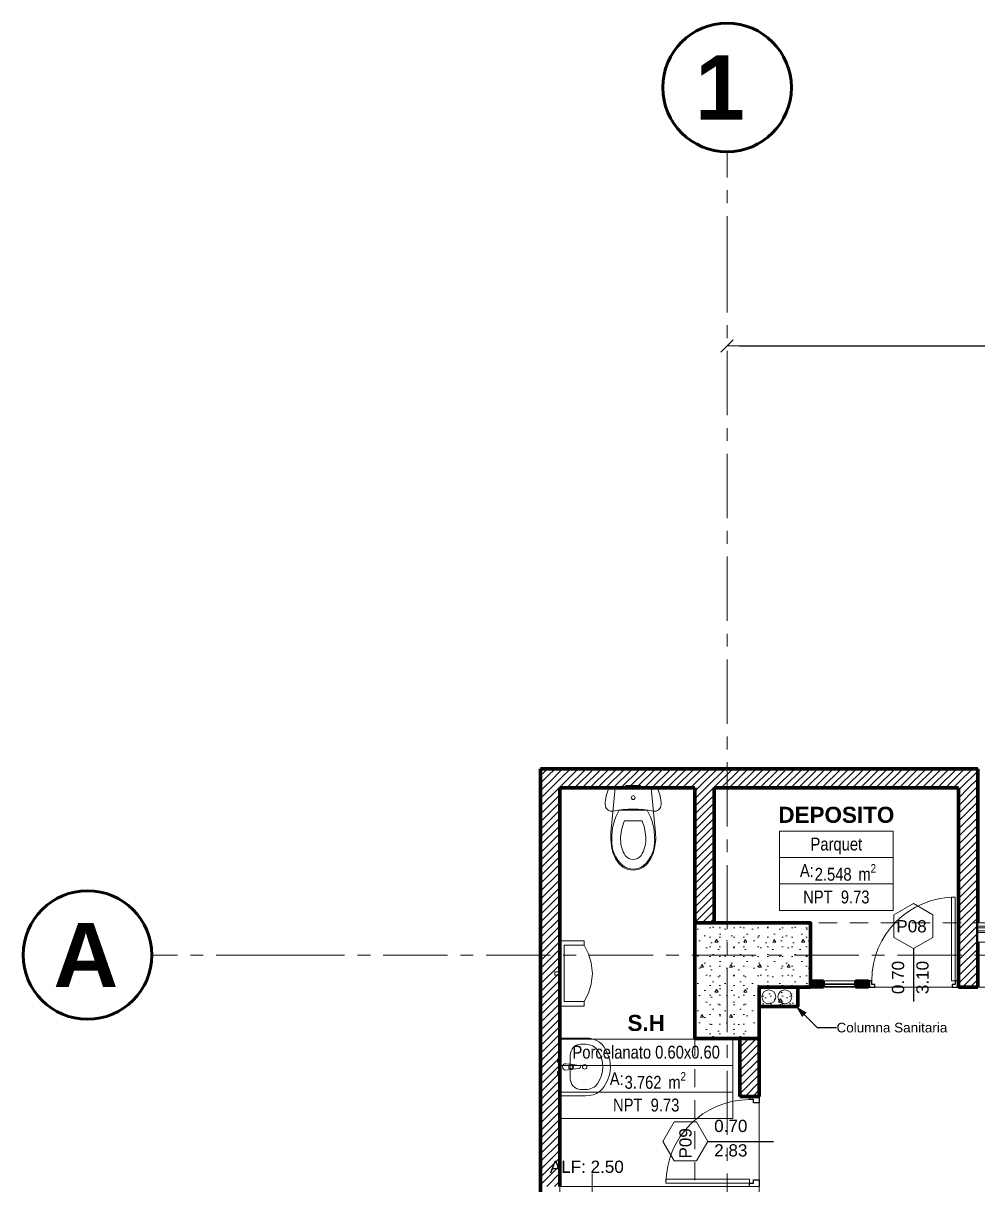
# Model space of a CAD drawing. Header units: inches. Extents: x -38 to 5698, y -33 to 92.
# Drawn here: x 188.85 to 196.27, y 37.86 to 46.9 of the extents above; entities that cross this region are included whole.
import ezdxf

# ---------------------------------------------------------------- set-up
doc = ezdxf.new("R2010")
doc.units = ezdxf.units.IN
doc.header["$MEASUREMENT"] = 0
doc.set_wipeout_variables(frame=1)
doc.header["$PDMODE"] = 1
for name, pattern in [('Hidden Line', [0.195611, 0.141111, -0.0545]), ('Punto & Raya', [0.65, 0.5, -0.075, 0, -0.075]), ('Rayas', [0.282222, 0.141111, -0.141111]), ('Wipeout_Contour', [1, 0, -1])]:
    doc.linetypes.add(name, pattern=pattern)
for name, color, linetype in [('02 _ ARQ _ ALB _ Cotas Ejes', 7, 'Continuous'), ('02 _ ARQ _ ALB _ Ejes Generales', 7, 'Continuous'), ('02 _ ARQ _ ZON _ Espacio.3D', 7, 'Continuous'), ('08 _ STR _ EXT _ 06 Columnas', 7, 'Continuous'), ('08 _ STR _ EXT _ 07 Losa Aligerada', 7, 'Continuous'), ('08 _ STR _ EXT _ 09 Vigas', 7, 'Continuous'), ('Acabado - Muros', 7, 'Continuous'), ('Estructura - 04 MURO', 253, 'Continuous'), ('Estructura - Carga', 7, 'Continuous'), ('Interior - Escaleras & Barandillas', 7, 'Continuous'), ('Interior - Sanitarios', 7, 'Continuous'), ('MEP - HVAC', 7, 'Continuous'), ('Notas - Etiquetas', 251, 'Continuous')]:
    doc.layers.add(name, color=color, linetype=linetype)
doc.styles.add('Estilo_Generado_1', font='swisseb.ttf')
doc.styles.add('Estilo_Generado_4', font='swisse.ttf')
doc.styles.add('Estilo_Generado_8', font='arialbd.ttf')
doc.styles.add('Estilo_Generado_9', font='ARIALN.TTF')
doc.dimstyles.new('Estilo_Generado__7', dxfattribs={"dimtxt": 0.125, "dimasz": 0.095, "dimexe": 0.18, "dimexo": 0.0625, "dimgap": 0, "dimtad": 0, "dimtih": 1, "dimtoh": 1, "dimzin": 0, "dimdsep": 46, "dimtxsty": 'Estilo_Generado_4', "dimblk": 'ARROWHEAD_6', "dimblk1": 'ARROWHEAD_6', "dimblk2": 'ARROWHEAD_6', "dimcen": 0.09, "dimse1": 1, "dimse2": 1, "dimclrd": 144, "dimclre": 144, "dimclrt": 7, "dimadec": 0, "dimazin": 0, "dimtfac": 1, "dimtdec": 4, "dimtmove": 0, "dimatfit": 3, "dimfxl": 1, "dimtolj": 1, "dimtzin": 0, "dimarcsym": 0})
doc.dimstyles.new('Estilo_Generado__8', dxfattribs={"dimtxt": 0.18, "dimasz": 0.0912, "dimexe": 0.18, "dimexo": 0.0625, "dimgap": 0, "dimtad": 0, "dimtih": 1, "dimtoh": 1, "dimdec": 4, "dimzin": 0, "dimdsep": 46, "dimcen": 0.09, "dimadec": 0, "dimazin": 0, "dimtfac": 1, "dimtdec": 4, "dimtmove": 0, "dimatfit": 3, "dimldrblk": 'ARROWHEAD_5', "dimfxl": 1, "dimtolj": 1, "dimtzin": 0, "dimarcsym": 0})
pattern_1 = [(45, (185.000023, 3e-09), (-0.03005204, 0.03005204), [])]

# ---------------------------------------------------------------- blocks, each defined once
blk = doc.blocks.new('ARROWHEAD_6')
at = {"color": 0, "linetype": 'Continuous', "lineweight": 0}
for p, q in [((0, 0), (-1, 0)), ((-0.5, -0.5), (0.5, 0.5))]:
    blk.add_line(p, q, dxfattribs=at)
blk = doc.blocks.new('*D156', base_point=(1608.118, 0))
at = {"layer": '02 _ ARQ _ ALB _ Cotas Ejes', "color": 144, "linetype": 'Continuous', "lineweight": -2, "transparency": 16777216}
for p, q in [((194.415, 44.3891), (197.5886, 44.3891)), ((201.225, 44.3891), (197.9761, 44.3891))]:
    blk.add_line(p, q, dxfattribs=at)
at = {"layer": 'Defpoints', "color": 0, "linetype": 'Continuous', "transparency": 16777216}
for p in [(201.32, 44.3891), (194.32, 43.8859), (201.32, 43.8859)]:
    blk.add_point(p, dxfattribs=at)
at = {"layer": '02 _ ARQ _ ALB _ Cotas Ejes', "color": 144, "linetype": 'Continuous', "lineweight": -2, "transparency": 16777216, "xscale": 0.095, "yscale": 0.095, "zscale": 0.095, "rotation": 180}
blk.add_blockref('ARROWHEAD_6', (194.32, 44.3891), dxfattribs=at)
at = {"layer": '02 _ ARQ _ ALB _ Cotas Ejes', "color": 144, "linetype": 'Continuous', "lineweight": -2, "transparency": 16777216, "xscale": 0.095, "yscale": 0.095, "zscale": 0.095}
blk.add_blockref('ARROWHEAD_6', (201.32, 44.3891), dxfattribs=at)
at = {"layer": '02 _ ARQ _ ALB _ Cotas Ejes', "color": 7, "linetype": 'Continuous', "lineweight": 13, "transparency": 16777216, "insert": (197.7824, 44.3891), "char_height": 0.125, "attachment_point": 5, "style": 'Estilo_Generado_4'}
blk.add_mtext('\\A1;7.00', dxfattribs=at)
blk = doc.blocks.new('ARROWHEAD_5')
at = {"linetype": 'Continuous', "lineweight": 0}
blk.add_hatch(color=0, dxfattribs=at).paths.add_polyline_path([(-1, 0.2679), (0, 0), (-1, -0.2679)])
at = {"color": 0, "linetype": 'Continuous', "lineweight": 0}
blk.add_line((0, 0), (-1, 0), dxfattribs=at)

msp = doc.modelspace()

# ---------------------------------------------------------------- hatches: boundary and pattern name
at = {"layer": 'Estructura - Carga', "linetype": 'Continuous', "lineweight": 13}
h = msp.add_hatch(dxfattribs=at)
h.set_pattern_fill('HORMIGÓN_ARMADO_0002', color=251, style=0, pattern_type=2)
h.set_pattern_definition([(0, (185.00002, 3e-09), (0, 0.3117692), [0.03, -0.15]), (0, (185.09002, 0.1559), (0, 0.3117692), [0.03, -0.15]), (60, (185.00002, 3e-09), (-0.27, 0.1558846), [0.03, -0.15]), (60, (185.18002, 3e-09), (-0.27, 0.1558846), [0.03, -0.15]), (120, (185.03002, 3e-09), (0.27, 0.1558846), [0.03, -0.15]), (120, (185.21002, 3e-09), (0.27, 0.1558846), [0.03, -0.15]), (0, (185.000023, 0.03), (0, 0.06), [0, -0.06, 0, -0.09]), (45, (185.030023, 0.03), (-0.04242641, 0.04242641), [0, -0.045, 0, -0.075])])
h.paths.add_polyline_path([(194.57, 39.25), (194.87, 39.25), (194.87, 39.4), (194.57, 39.4)])

# ---------------------------------------------------------------- linework, layer by layer
at = {"layer": '02 _ ARQ _ ALB _ Ejes Generales', "color": 252, "linetype": 'Punto & Raya', "lineweight": 13}
for p, q in [((194.32, 44.9), (194.32, 45.9)), ((190.8454, 39.65), (189.8454, 39.65))]:
    msp.add_line(p, q, dxfattribs=at)
at = {"layer": '02 _ ARQ _ ALB _ Ejes Generales', "color": 7, "linetype": 'Continuous', "lineweight": 60}
for centre in [(194.32, 46.4), (189.3454, 39.65)]:
    msp.add_circle(centre, 0.5, dxfattribs=at)
at = {"layer": '02 _ ARQ _ ZON _ Espacio.3D', "color": 252, "linetype": 'Continuous', "lineweight": 13}
for p, q in [((195.6118, 40.615), (194.7283, 40.615)), ((194.7283, 40.615), (194.7283, 39.9974)), ((194.7283, 40.615), (195.6118, 40.615)), ((194.7283, 40.4091), (194.7283, 40.615)), ((195.6118, 39.9974), (195.6118, 40.615)), ((195.6118, 40.615), (195.6118, 40.4091)), ((195.6118, 40.4091), (194.7283, 40.4091)), ((194.7283, 40.4091), (195.6118, 40.4091)), ((194.7283, 40.2033), (194.7283, 40.4091)), ((195.6118, 40.4091), (195.6118, 40.2033)), ((195.6118, 40.2033), (194.7283, 40.2033)), ((194.7283, 40.2033), (195.6118, 40.2033)), ((194.7283, 39.9974), (194.7283, 40.2033)), ((195.6118, 40.2033), (195.6118, 39.9974)), ((194.7283, 39.9974), (195.6118, 39.9974)), ((195.6118, 39.9974), (194.7283, 39.9974)), ((194.3662, 38.996), (193.0159, 38.996)), ((193.0159, 38.996), (193.0159, 38.3783)), ((193.0159, 38.996), (194.3662, 38.996)), ((193.0159, 38.7901), (193.0159, 38.996)), ((194.3662, 38.3783), (194.3662, 38.996)), ((194.3662, 38.996), (194.3662, 38.7901)), ((194.3662, 38.7901), (193.0159, 38.7901)), ((193.0159, 38.7901), (194.3662, 38.7901)), ((193.0159, 38.5842), (193.0159, 38.7901)), ((194.3662, 38.7901), (194.3662, 38.5842)), ((194.3662, 38.5842), (193.0159, 38.5842)), ((193.0159, 38.5842), (194.3662, 38.5842)), ((193.0159, 38.3783), (193.0159, 38.5842)), ((194.3662, 38.5842), (194.3662, 38.3783)), ((193.0159, 38.3783), (194.3662, 38.3783)), ((194.3662, 38.3783), (193.0159, 38.3783))]:
    msp.add_line(p, q, dxfattribs=at)
at = {"layer": '02 _ ARQ _ ZON _ Espacio.3D', "color": 9, "linetype": 'Continuous', "lineweight": 5, "flags": 128}
msp.add_lwpolyline([(194.57, 37.85), (194.57, 38.55), (194.42, 38.55), (194.42, 39), (194.07, 39), (194.07, 40.95), (193.02, 40.95), (193.02, 37.85)], close=True, dxfattribs=at)
at = {"layer": '02 _ ARQ _ ZON _ Espacio.3D', "color": 254, "linetype": 'Continuous', "lineweight": 0, "flags": 128}
for points in [[(196.1201, 40.95), (194.22, 40.95), (194.22, 39.9), (194.97, 39.9), (194.97, 39.45), (195.4201, 39.45), (195.4201, 39.4), (196.1201, 39.4), (196.1201, 39.9)], [(201.07, 31.0002), (205.02, 31), (205.02, 39), (201.0699, 39), (201.0698, 39.7505), (196.27, 39.7505), (196.2701, 39.4), (194.57, 39.4), (194.57, 37.7), (194.22, 37.7), (194.22, 33.75), (193.32, 33.75), (193.32, 29.75), (194.07, 29.75), (194.07, 30.7), (194.57, 30.7), (194.57, 30.2), (195.07, 30.2), (195.07, 29.75), (201.07, 29.75)]]:
    msp.add_lwpolyline(points, close=True, dxfattribs=at)
at = {"layer": '08 _ STR _ EXT _ 07 Losa Aligerada', "color": 7, "linetype": 'Rayas', "lineweight": 18, "flags": 128}
msp.add_lwpolyline([(193.22, 11.97, 1.049431), (198.7936, 6.3), (209.6002, 6.3), (209.6002, 6.2005), (214.7981, 6.2005), (214.7981, 7.2), (222.07, 7.2), (222.07, 5.6637), (223.2699, 5.6637), (223.2699, 4.2), (228.3699, 4.2), (228.3699, 5.6637), (229.57, 5.6637), (229.57, 7.2), (236.57, 7.2), (236.57, 14.9999), (236.57, 15.1499), (236.5699, 15.1499), (236.5699, 15.7999), (236.57, 15.7999), (236.57, 18.1001), (236.57, 20.35), (234.07, 20.35), (231.67, 20.35), (231.67, 22.35), (231.67, 22.6), (231.67, 24.5), (231.67, 24.75), (231.67, 26.75), (236.57, 26.75), (236.57, 29.7), (236.57, 35.2005), (236.57, 39.9), (228.67, 39.9), (223.5529, 39.9), (223.5529, 40.9), (218.9324, 40.9), (218.9324, 39.9), (208.37, 39.9), (208.37, 41.4352), (207.42, 41.4352), (207.42, 42.9), (202.22, 42.9), (202.22, 41.4352), (201.2699, 41.4352), (201.2699, 39.9), (196.27, 39.9), (196.27, 41.1), (192.87, 41.1), (192.87, 37.7), (194.07, 37.7), (194.07, 33.9), (193.17, 33.9), (193.17, 21.2663), (193.22, 21.2663)], format="xyb", close=True, dxfattribs=at)
at = {"layer": '08 _ STR _ EXT _ 07 Losa Aligerada', "color": 7, "linetype": 'Continuous', "lineweight": 18, "flags": 128}
msp.add_lwpolyline([(208.37, 42.6544), (207.42, 42.6544), (207.42, 42.9), (202.22, 42.9), (202.22, 42.6544), (201.2699, 42.6544), (201.2699, 39.9), (196.1201, 39.9), (196.1201, 40.95), (193.02, 40.95), (193.02, 37.7), (194.1638, 37.7), (194.1638, 33.9), (193.17, 33.9), (193.17, 23.8932), (193.17, 6.3), (212.7179, 6.3)], dxfattribs=at)
at = {"layer": 'Acabado - Muros', "color": 7, "linetype": 'Continuous', "lineweight": 60}
for p, q in [((194.97, 39.45), (194.97, 39.4)), ((195.4201, 39.45), (195.4201, 39.4))]:
    msp.add_line(p, q, dxfattribs=at)
at = {"layer": 'Estructura - 04 MURO', "color": 165, "linetype": 'Continuous', "lineweight": 15}
for p, q in [((196.0651, 39.45), (196.0651, 40.1)), ((193.27, 37.2969), (193.27, 37.95)), ((194.495, 37.905), (193.845, 37.905)), ((193.845, 37.905), (193.845, 37.875)), ((193.845, 37.875), (194.495, 37.875)), ((194.495, 37.875), (194.495, 37.905))]:
    msp.add_line(p, q, dxfattribs=at)
at = {"layer": 'Estructura - 04 MURO', "color": 152, "linetype": 'Continuous', "lineweight": 25}
for p, q in [((195.7701, 39.7), (195.7701, 39.2875)), ((194.17, 38.2), (194.6825, 38.2))]:
    msp.add_line(p, q, dxfattribs=at)
at = {"layer": 'Estructura - 04 MURO', "color": 7, "linetype": 'Continuous', "lineweight": 80}
msp.add_line((195.4201, 39.4), (195.4201, 39.45), dxfattribs=at)
msp.add_line((195.4201, 39.4), (195.4201, 39.45), dxfattribs=at)
msp.add_line((195.4201, 39.4), (195.4201, 39.45), dxfattribs=at)
at = {"layer": 'Estructura - 04 MURO', "color": 165, "linetype": 'Continuous', "lineweight": 25}
for p, q in [((195.4451, 39.45), (195.4201, 39.45)), ((195.4201, 39.45), (195.4201, 39.4)), ((195.4451, 39.42), (195.4451, 39.45)), ((195.4701, 39.42), (195.4451, 39.42)), ((195.4701, 39.4), (195.4701, 39.42)), ((196.0701, 39.42), (196.0701, 39.4)), ((195.4201, 39.4), (195.4701, 39.4)), ((194.57, 38.5), (194.525, 38.5)), ((194.495, 37.85), (194.495, 37.875)), ((194.495, 37.875), (194.525, 37.875)), ((194.525, 37.875), (194.525, 37.9)), ((194.525, 37.9), (194.57, 37.9)), ((194.57, 37.9), (194.57, 37.85))]:
    msp.add_line(p, q, dxfattribs=at)
at = {"layer": 'Estructura - 04 MURO', "color": 251, "linetype": 'Continuous', "lineweight": 13, "flags": 128}
for points in [[(195.7701, 40.05), (195.6185, 39.9625), (195.6185, 39.7875), (195.7701, 39.7), (195.9216, 39.7875), (195.9216, 39.9625)], [(193.82, 38.2), (193.9075, 38.0484), (194.0825, 38.0484), (194.17, 38.2), (194.0825, 38.3515), (193.9075, 38.3515)]]:
    msp.add_lwpolyline(points, close=True, dxfattribs=at)
at = {"layer": 'Estructura - Carga', "color": 7, "linetype": 'Continuous', "lineweight": 80, "flags": 128}
msp.add_lwpolyline([(194.57, 39.25), (194.87, 39.25), (194.87, 39.4), (194.57, 39.4)], close=True, dxfattribs=at)
at = {"layer": 'Interior - Sanitarios', "color": 205, "linetype": 'Continuous', "lineweight": 13}
for p, q in [((193.5898, 40.777), (193.4809, 40.777)), ((193.6988, 40.777), (193.5898, 40.777)), ((193.5898, 40.6945), (193.5211, 40.6945)), ((193.6586, 40.6945), (193.5898, 40.6945)), ((193.2092, 39.7607), (193.2092, 39.7261)), ((193.2092, 39.2527), (193.2092, 39.2873)), ((193.1799, 38.9554), (193.2199, 38.9554)), ((193.1006, 38.6905), (193.1006, 38.8685)), ((193.1053, 38.7931), (193.0905, 38.7931)), ((193.0905, 38.7931), (193.0905, 38.7659)), ((193.0905, 38.7659), (193.1053, 38.7659)), ((193.1799, 38.6036), (193.2199, 38.6036))]:
    msp.add_line(p, q, dxfattribs=at)
at = {"layer": 'Interior - Sanitarios', "color": 205, "linetype": 'Continuous', "lineweight": 13, "flags": 128}
msp.add_lwpolyline([(193.2092, 39.7261), (193.2416, 39.6597), (193.2639, 39.5897), (193.274, 39.5067), (193.2639, 39.4237), (193.2416, 39.3537), (193.2092, 39.2873)], dxfattribs=at)
at = {"layer": 'Interior - Sanitarios', "color": 205, "linetype": 'Continuous', "lineweight": 13}
msp.add_circle((193.2124, 38.7795), 0.0175, dxfattribs=at)
for centre, radius, start, end in [((193.1053, 38.7795), 0.0136, 270, 90), ((193.1056, 38.7795), 0.0211, 302.77103, 57.22897)]:
    msp.add_arc(centre, radius, start, end, dxfattribs=at)
msp.add_ellipse((193.5898, 40.875), major_axis=(0.015, 0), ratio=0.999724, dxfattribs=at)
for centre, major_axis, ratio, start_param, end_param in [((193.8479, 40.5621), (0, 0.4255), 0.999377, 1.041392, 1.594412), ((193.3317, 40.5621), (0, 0.4255), 0.999377, 4.688771, 5.241791), ((193.8543, 40.5524), (0, 0.3624), 0.999377, 1.167971, 1.583698), ((193.3254, 40.5524), (0, 0.3624), 0.999377, 4.699484, 5.115211), ((193.6793, 40.5377), (0, 0.2571), 0.999377, 1.515065, 2.415654), ((193.7247, 40.5485), (0, 0.2328), 0.999377, 1.574045, 2.131711), ((193.4549, 40.5485), (0, 0.2328), 0.999377, 4.151471, 4.709136), ((193.5004, 40.5377), (0, 0.2571), 0.999377, 3.867528, 4.768116), ((193.5906, 40.4712), (0, 0.0783), 0.999377, 2.207897, 3.131202), ((193.589, 40.4712), (0, 0.0783), 0.999377, 3.151984, 4.075289), ((193.5906, 40.4573), (0, 0.1386), 0.999377, 2.509088, 3.135732), ((193.589, 40.4572), (0, 0.1386), 0.999377, 3.147454, 3.774097), ((193.1799, 38.8684), (0, 0.087), 0.9125, 0, 1.570796), ((193.2199, 38.8685), (0.1057, 0), 0.821452, 0.496975, 1.570796), ((193.02, 38.7795), (0.3331, 0), 0.821452, 5.78621, 6.78016), ((193.1799, 38.6906), (0, 0.087), 0.9125, 1.570796, 3.141593), ((193.2199, 38.6904), (0.1057, 0), 0.821452, 4.712389, 5.78621)]:
    msp.add_ellipse(centre, major_axis=major_axis, ratio=ratio, start_param=start_param, end_param=end_param, dxfattribs=at)
at = {"layer": 'MEP - HVAC', "color": 7, "linetype": 'Continuous', "lineweight": 13, "flags": 128}
for points in [[(194.699, 39.325, 1), (194.591, 39.325, 1)], [(194.824, 39.325, 1), (194.716, 39.325, 1)]]:
    msp.add_lwpolyline(points, format="xyb", close=True, dxfattribs=at)

# ---------------------------------------------------------------- texts
at = {"layer": '02 _ ARQ _ ALB _ Ejes Generales', "color": 7, "lineweight": 30, "char_height": 0.5, "attachment_point": 1, "style": 'Estilo_Generado_1'}
for s, insert in [('\\A1;{\\pql;\\pt0;\\fSwis721 Ex BT|b1|i0|c0|p34;1}', (194.0709, 46.65)), ('\\A1;{\\pql;\\pt0;\\fSwis721 Ex BT|b1|i0|c0|p34;A}', (189.0803, 39.9))]:
    msp.add_mtext(s, dxfattribs=dict(at, insert=insert))
at = {"layer": '02 _ ARQ _ ZON _ Espacio.3D', "color": 252, "lineweight": 25, "attachment_point": 2}
for s, insert, char_height, style in [('\\A1;{\\pqc;\\pt0;\\fArial|b1|i0|c0|p34;DEPOSITO}', (195.17, 40.8035), 0.125, 'Estilo_Generado_8'), ('\\A1;{\\pqc;\\pt0;\\fArial Narrow|b0|i0|c0|p34;Parquet}', (195.17, 40.5632), 0.1, 'Estilo_Generado_9'), ('\\A1;{\\pqc;\\pt0;\\fArial Narrow|b0|i0|c0|p34;A: }', (194.9409, 40.3573), 0.1, 'Estilo_Generado_9'), ('\\A1;{\\pqc;\\pt0,0.3;\\fArial Narrow|b0|i0|c0|p34;2.548\\fArial Narrow|b0|i0|c0|p34;\\A1{\\H.66x;\\S^  ;}\\fArial Narrow|b0|i0|c0|p34; m\\fArial Narrow|b0|i0|c0|p34;\\A1{\\H.66x;\\S2^  ;}}', (195.2406, 40.3577), 0.1, 'Estilo_Generado_9'), ('\\A1;{\\pqc;\\pt0;\\fArial Narrow|b0|i0|c0|p34;NPT  9.73}', (195.17, 40.1518), 0.1, 'Estilo_Generado_9'), ('\\A1;{\\pqc;\\pt0;\\fArial|b1|i0|c0|p34;S.H}', (193.691, 39.1844), 0.125, 'Estilo_Generado_8'), ('\\A1;{\\pqc;\\pt0;\\fArial Narrow|b0|i0|c0|p34;Porcelanato 0.60x0.60}', (193.691, 38.9445), 0.1, 'Estilo_Generado_9'), ('\\A1;{\\pqc;\\pt0;\\fArial Narrow|b0|i0|c0|p34;A: }', (193.4619, 38.7382), 0.1, 'Estilo_Generado_9'), ('\\A1;{\\pqc;\\pt0,0.3;\\fArial Narrow|b0|i0|c0|p34;3.762\\fArial Narrow|b0|i0|c0|p34;\\A1{\\H.66x;\\S^  ;}\\fArial Narrow|b0|i0|c0|p34; m\\fArial Narrow|b0|i0|c0|p34;\\A1{\\H.66x;\\S2^  ;}}', (193.7616, 38.7387), 0.1, 'Estilo_Generado_9'), ('\\A1;{\\pqc;\\pt0;\\fArial Narrow|b0|i0|c0|p34;NPT  9.73}', (193.691, 38.5328), 0.1, 'Estilo_Generado_9')]:
    msp.add_mtext(s, dxfattribs=dict(at, insert=insert, char_height=char_height, style=style))
at = {"layer": 'Estructura - 04 MURO', "color": 251, "lineweight": 25, "char_height": 0.095, "attachment_point": 7, "style": 'Estilo_Generado_4'}
for s, insert in [('\\A1;{\\pql;\\pt0;\\fSwis721 Ex BT|b0|i0|c0|p34;P08\\fSwis721 Ex BT|b0|i0|c0|p34;\\fSwis721 Ex BT|b0|i0|c0|p34;\\fSwis721 Ex BT|b0|i0|c0|p34;}', (195.6367, 39.825)), ('\\A1;{\\pql;\\pt0;\\fSwis721 Ex BT|b0|i0|c0|p34;0.70\\fSwis721 Ex BT|b0|i0|c0|p34;\\A1{\\H.66x;\\S^  ;}\\fSwis721 Ex BT|b0|i0|c0|p34;\\fSwis721 Ex BT|b0|i0|c0|p34;}', (194.22, 38.245)), ('\\A1;{\\pql;\\pt0;\\fSwis721 Ex BT|b0|i0|c0|p34;2.83\\fSwis721 Ex BT|b0|i0|c0|p34;\\A1{\\H.66x;\\S^  ;}\\fSwis721 Ex BT|b0|i0|c0|p34;\\fSwis721 Ex BT|b0|i0|c0|p34;}', (194.22, 38.055))]:
    msp.add_mtext(s, dxfattribs=dict(at, insert=insert))
at = {"layer": 'Estructura - 04 MURO', "color": 251, "lineweight": 25, "char_height": 0.095, "attachment_point": 7, "rotation": 90, "style": 'Estilo_Generado_4'}
for s, insert in [('\\A1;{\\pql;\\pt0;\\fSwis721 Ex BT|b0|i0|c0|p34;0.70\\fSwis721 Ex BT|b0|i0|c0|p34;\\A1{\\H.66x;\\S^  ;}\\fSwis721 Ex BT|b0|i0|c0|p34;\\fSwis721 Ex BT|b0|i0|c0|p34;}', (195.725, 39.346)), ('\\A1;{\\pql;\\pt0;\\fSwis721 Ex BT|b0|i0|c0|p34;3.10\\fSwis721 Ex BT|b0|i0|c0|p34;\\A1{\\H.66x;\\S^  ;}\\fSwis721 Ex BT|b0|i0|c0|p34;\\fSwis721 Ex BT|b0|i0|c0|p34;}', (195.915, 39.346)), ('\\A1;{\\pql;\\pt0;\\fSwis721 Ex BT|b0|i0|c0|p34;P09\\fSwis721 Ex BT|b0|i0|c0|p34;\\fSwis721 Ex BT|b0|i0|c0|p34;\\fSwis721 Ex BT|b0|i0|c0|p34;}', (194.0451, 38.0666))]:
    msp.add_mtext(s, dxfattribs=dict(at, insert=insert))
at = {"layer": 'Notas - Etiquetas', "color": 8, "linetype": 'Continuous', "lineweight": 35, "insert": (195.1714, 39.0849), "char_height": 0.075, "attachment_point": 4, "style": 'Estilo_Generado_4'}
msp.add_mtext('\\A1;{\\pql;\\fSwis721 Ex BT|b0|i0|c0|p34;Columna Sanitaria}', dxfattribs=at)

# ---------------------------------------------------------------- dimensions: what is measured, and where the dimension line sits
at = {"layer": '02 _ ARQ _ ALB _ Cotas Ejes', "color": 144, "linetype": 'Continuous', "lineweight": 13}
dim = msp.add_linear_dim(base=(201.32, 44.3891), p1=(194.32, 43.8859), p2=(201.32, 43.8859), dimstyle='Estilo_Generado__7', dxfattribs=at)
dim.commit()
dim.dimension.update_dxf_attribs({"geometry": '*D156', "text_midpoint": (197.7824, 44.3891), "dimtype": 160})

# ---------------------------------------------------------------- leaders
at = {"layer": 'Notas - Etiquetas', "color": 8, "linetype": 'Continuous', "lineweight": 13, "annotation_type": 0, "has_hookline": 1, "hookline_direction": 0, "text_width": 1.0171}
msp.add_leader([(194.8567, 39.25), (195.0214, 39.0849), (195.1714, 39.0849)], dimstyle='Estilo_Generado__8', dxfattribs=at)

# ---------------------------------------------------------------- next in the draw order: wipeouts: each hides what was drawn before it
at = {"color": 254, "linetype": 'Wipeout_Contour', "lineweight": 0, "ltscale": 6475.173182}
msp.add_wipeout([(195.3201, 39.4), (195.3201, 39.45), (195.07, 39.45), (195.07, 39.4)], dxfattribs=at).dxf.layer = 'Acabado - Muros'
at = {"color": 254, "linetype": 'Wipeout_Contour', "lineweight": 0, "ltscale": 4849.341072}
msp.add_wipeout([(193.02, 41.1), (192.87, 41.1), (193.02, 40.95)], dxfattribs=at).dxf.layer = 'Estructura - 04 MURO'
at = {"color": 254, "linetype": 'Wipeout_Contour', "lineweight": 0, "ltscale": 4859.058896}
msp.add_wipeout([(196.1201, 40.95), (196.2701, 40.95), (196.2701, 41.1)], dxfattribs=at).dxf.layer = 'Estructura - 04 MURO'
at = {"color": 254, "linetype": 'Wipeout_Contour', "lineweight": 0, "ltscale": 4859.791222}
msp.add_wipeout([(196.1201, 39.4), (196.2701, 39.4), (196.1201, 39.45)], dxfattribs=at).dxf.layer = 'Estructura - 04 MURO'
at = {"color": 254, "linetype": 'Wipeout_Contour', "lineweight": 0, "ltscale": 6472.311144}
msp.add_wipeout([(194.42, 38.55), (194.57, 38.55), (194.57, 39), (194.42, 39)], dxfattribs=at).dxf.layer = 'Estructura - 04 MURO'

# ---------------------------------------------------------------- next in the draw order: hatches: boundary and pattern name
at = {"layer": 'Estructura - 04 MURO', "linetype": 'Continuous', "lineweight": 5}
h = msp.add_hatch(dxfattribs=at)
h.set_pattern_fill('LADRILLO_COMÚN_0002', color=252, style=0, pattern_type=2)
h.set_pattern_definition(pattern_1)
h.paths.add_polyline_path([(193.02, 41.1), (192.87, 41.1), (193.02, 40.95)])
h = msp.add_hatch(dxfattribs=at)
h.set_pattern_fill('LADRILLO_COMÚN_0002', color=252, style=0, pattern_type=2)
h.set_pattern_definition(pattern_1)
h.paths.add_polyline_path([(196.1201, 40.95), (196.2701, 40.95), (196.2701, 41.1)])
h = msp.add_hatch(dxfattribs=at)
h.set_pattern_fill('LADRILLO_COMÚN_0002', color=252, style=0, pattern_type=2)
h.set_pattern_definition(pattern_1)
h.paths.add_polyline_path([(196.1201, 39.4), (196.2701, 39.4), (196.1201, 39.45)])
h = msp.add_hatch(dxfattribs=at)
h.set_pattern_fill('LADRILLO_COMÚN_0002', color=252, style=0, pattern_type=2)
h.set_pattern_definition(pattern_1)
h.paths.add_polyline_path([(194.42, 38.55), (194.57, 38.55), (194.57, 39), (194.42, 39)])

# ---------------------------------------------------------------- next in the draw order: linework, layer by layer
at = {"layer": '08 _ STR _ EXT _ 09 Vigas', "color": 251, "linetype": 'Hidden Line', "lineweight": 13}
msp.add_line((194.57, 30.2), (194.57, 39.4), dxfattribs=at)
at = {"layer": 'Acabado - Muros', "color": 251, "linetype": 'Continuous', "lineweight": 13, "flags": 128}
for points in [[(195.07, 39.45), (195.3201, 39.45)], [(195.07, 39.4), (195.3201, 39.4)]]:
    msp.add_lwpolyline(points, dxfattribs=at)
at = {"layer": 'Estructura - 04 MURO', "color": 7, "linetype": 'Continuous', "lineweight": 80}
for p, q in [((194.495, 38.55), (194.42, 38.55)), ((194.495, 38.55), (194.42, 38.55)), ((194.57, 38.55), (194.495, 38.55)), ((194.57, 38.55), (194.495, 38.55)), ((194.57, 38.55), (194.495, 38.55))]:
    msp.add_line(p, q, dxfattribs=at)
at = {"layer": 'Estructura - 04 MURO', "color": 165, "linetype": 'Continuous', "lineweight": 25}
for p, q in [((194.495, 38.525), (194.495, 38.55)), ((194.495, 38.55), (194.57, 38.55)), ((194.525, 38.525), (194.495, 38.525)), ((194.525, 38.5), (194.525, 38.525)), ((194.57, 38.55), (194.57, 38.5))]:
    msp.add_line(p, q, dxfattribs=at)
at = {"layer": 'Estructura - 04 MURO', "color": 7, "linetype": 'Continuous', "lineweight": 80, "flags": 128}
for points in [[(194.42, 39), (194.42, 38.55)], [(194.57, 38.55), (194.57, 39)]]:
    msp.add_lwpolyline(points, dxfattribs=at)
at = {"layer": 'Estructura - 04 MURO', "color": 7, "linetype": 'Continuous', "lineweight": 15}
msp.add_arc((194.495, 37.875), 0.65, 90, 180, dxfattribs=at)

# ---------------------------------------------------------------- next in the draw order: wipeouts: each hides what was drawn before it
at = {"color": 254, "linetype": 'Wipeout_Contour', "lineweight": 0, "ltscale": 6475.172208}
msp.add_wipeout([(195.3201, 39.405), (195.3201, 39.425), (195.07, 39.425), (195.07, 39.405)], dxfattribs=at).dxf.layer = 'Acabado - Muros'
at = {"color": 254, "linetype": 'Wipeout_Contour', "lineweight": 0, "ltscale": 4850.161614}
msp.add_wipeout([(193.02, 40.95), (192.87, 41.1), (192.87, 40.95)], dxfattribs=at).dxf.layer = 'Estructura - 04 MURO'
at = {"color": 254, "linetype": 'Wipeout_Contour', "lineweight": 0, "ltscale": 4859.937749}
msp.add_wipeout([(196.1201, 40.95), (196.2701, 41.1), (196.1201, 41.1)], dxfattribs=at).dxf.layer = 'Estructura - 04 MURO'
at = {"color": 254, "linetype": 'Wipeout_Contour', "lineweight": 0, "ltscale": 4859.791222}
msp.add_wipeout([(196.1201, 39.4), (196.2701, 39.4), (196.1201, 39.45)], dxfattribs=at).dxf.layer = 'Estructura - 04 MURO'

# ---------------------------------------------------------------- next in the draw order: hatches: boundary and pattern name
at = {"layer": 'Acabado - Muros', "linetype": 'Continuous', "lineweight": 0}
for points in [[(195.07, 39.4), (195.07, 39.45), (194.97, 39.45), (194.97, 39.4)], [(195.3201, 39.4), (195.4201, 39.4), (195.4201, 39.45), (195.3201, 39.45)]]:
    msp.add_hatch(color=254, dxfattribs=at).paths.add_polyline_path(points)
h = msp.add_hatch(dxfattribs=at)
h.set_pattern_fill('CONTRACHAPADO_0002', color=254, style=0, pattern_type=2)
h.set_pattern_definition([(0, (185.000023, 3e-09), (0, 0.030000001), [])])
h.paths.add_polyline_path([(195.3201, 39.405), (195.3201, 39.425), (195.07, 39.425), (195.07, 39.405)])
at = {"layer": 'Estructura - 04 MURO', "linetype": 'Continuous', "lineweight": 5}
h = msp.add_hatch(dxfattribs=at)
h.set_pattern_fill('LADRILLO_COMÚN_0002', color=252, style=0, pattern_type=2)
h.set_pattern_definition(pattern_1)
h.paths.add_polyline_path([(193.02, 40.95), (192.87, 41.1), (192.87, 40.95)])
h = msp.add_hatch(dxfattribs=at)
h.set_pattern_fill('LADRILLO_COMÚN_0002', color=252, style=0, pattern_type=2)
h.set_pattern_definition(pattern_1)
h.paths.add_polyline_path([(196.1201, 40.95), (196.2701, 41.1), (196.1201, 41.1)])
h = msp.add_hatch(dxfattribs=at)
h.set_pattern_fill('LADRILLO_COMÚN_0002', color=252, style=0, pattern_type=2)
h.set_pattern_definition(pattern_1)
h.paths.add_polyline_path([(196.1201, 39.4), (196.2701, 39.4), (196.1201, 39.45)])

# ---------------------------------------------------------------- next in the draw order: linework, layer by layer
at = {"layer": 'Acabado - Muros', "color": 7, "linetype": 'Continuous', "lineweight": 60}
for p, q in [((195.07, 39.45), (194.97, 39.45)), ((195.07, 39.45), (195.07, 39.4)), ((195.3201, 39.45), (195.3201, 39.4)), ((195.4201, 39.45), (195.3201, 39.45)), ((195.07, 39.4), (194.97, 39.4)), ((195.4201, 39.4), (195.3201, 39.4))]:
    msp.add_line(p, q, dxfattribs=at)
at = {"layer": 'Acabado - Muros', "color": 7, "linetype": 'Continuous', "lineweight": 13, "flags": 128}
msp.add_lwpolyline([(195.3201, 39.405), (195.3201, 39.425), (195.07, 39.425), (195.07, 39.405)], close=True, dxfattribs=at)
at = {"layer": 'Estructura - 04 MURO', "color": 7, "linetype": 'Continuous', "lineweight": 80, "flags": 128}
for points in [[(192.87, 41.1), (193.02, 41.1)], [(196.2701, 41.1), (196.2701, 40.95)]]:
    msp.add_lwpolyline(points, dxfattribs=at)

# ---------------------------------------------------------------- next in the draw order: wipeouts: each hides what was drawn before it
at = {"color": 254, "linetype": 'Wipeout_Contour', "lineweight": 0, "ltscale": 6466.176386}
msp.add_wipeout([(193.02, 37.85), (193.02, 40.95), (192.87, 40.95), (192.87, 37.85)], dxfattribs=at).dxf.layer = 'Estructura - 04 MURO'
at = {"color": 254, "linetype": 'Wipeout_Contour', "lineweight": 0, "ltscale": 4859.791222}
msp.add_wipeout([(196.1201, 39.4), (196.2701, 39.4), (196.1201, 39.45)], dxfattribs=at).dxf.layer = 'Estructura - 04 MURO'

# ---------------------------------------------------------------- next in the draw order: hatches: boundary and pattern name
at = {"layer": 'Estructura - 04 MURO', "linetype": 'Continuous', "lineweight": 5}
h = msp.add_hatch(dxfattribs=at)
h.set_pattern_fill('LADRILLO_COMÚN_0002', color=252, style=0, pattern_type=2)
h.set_pattern_definition(pattern_1)
h.paths.add_polyline_path([(193.02, 37.85), (193.02, 40.95), (192.87, 40.95), (192.87, 37.85)])
h = msp.add_hatch(dxfattribs=at)
h.set_pattern_fill('LADRILLO_COMÚN_0002', color=252, style=0, pattern_type=2)
h.set_pattern_definition(pattern_1)
h.paths.add_polyline_path([(196.1201, 39.4), (196.2701, 39.4), (196.1201, 39.45)])

# ---------------------------------------------------------------- next in the draw order: linework, layer by layer
at = {"layer": 'Estructura - 04 MURO', "color": 7, "linetype": 'Continuous', "lineweight": 80, "flags": 128}
for points in [[(192.87, 41.1), (192.87, 37.7)], [(193.02, 37.85), (193.02, 40.95)]]:
    msp.add_lwpolyline(points, dxfattribs=at)
at = {"layer": 'Interior - Sanitarios', "color": 205, "linetype": 'Continuous', "lineweight": 13}
for p, q in [((193.02, 39.2527), (193.02, 39.7607)), ((193.02, 39.7607), (193.2092, 39.7607)), ((193.0526, 39.7261), (193.2092, 39.7261)), ((193.0526, 39.2873), (193.0526, 39.7261)), ((193.02, 39.2527), (193.2092, 39.2527)), ((193.0526, 39.2873), (193.2092, 39.2873))]:
    msp.add_line(p, q, dxfattribs=at)
at = {"layer": 'Interior - Sanitarios', "color": 205, "linetype": 'Continuous', "lineweight": 13, "flags": 128}
for points in [[(193.02, 39.5202), (193.02, 39.4932), (192.98, 39.4932), (192.98, 39.5202)], [(193.02, 39.0042), (193.2199, 39.0042), (193.2493, 39.0021), (193.2778, 38.9956), (193.3044, 38.9851), (193.3283, 38.9709), (193.3488, 38.9534), (193.3651, 38.9332), (193.3913, 38.8844), (193.4072, 38.8326), (193.4126, 38.7795), (193.4072, 38.7263), (193.3913, 38.6746), (193.3651, 38.6258), (193.3488, 38.6056), (193.3283, 38.5881), (193.3044, 38.5738), (193.2778, 38.5633), (193.2493, 38.5569), (193.2199, 38.5547), (193.02, 38.5547)], [(193.02, 38.843), (193.02, 38.816), (193, 38.816), (193, 38.843)], [(193.02, 38.743), (193.02, 38.716), (193, 38.716), (193, 38.743)]]:
    msp.add_lwpolyline(points, close=True, dxfattribs=at)
msp.add_lwpolyline([(193.0656, 38.8045), (193.1075, 38.8005, -0.12102), (193.117, 38.7972), (193.17, 38.7906, -0.882566), (193.17, 38.7684), (193.117, 38.7618, -0.12102), (193.1075, 38.7585), (193.0656, 38.7545, -1)], format="xyb", close=True, dxfattribs=at)

# ---------------------------------------------------------------- next in the draw order: texts
at = {"layer": 'Estructura - 04 MURO', "color": 251, "lineweight": 25, "insert": (192.9413, 37.9275), "char_height": 0.095, "attachment_point": 7, "rotation": 359.99999, "style": 'Estilo_Generado_4'}
msp.add_mtext('\\A1;{\\pql;\\pt0;\\fSwis721 Ex BT|b0|i0|c0|p34;ALF: 2.50\\fSwis721 Ex BT|b0|i0|c0|p34;\\A1{\\H.66x;\\S^  ;}\\fSwis721 Ex BT|b0|i0|c0|p34;\\fSwis721 Ex BT|b0|i0|c0|p34;}', dxfattribs=at)

# ---------------------------------------------------------------- next in the draw order: wipeouts: each hides what was drawn before it
at = {"color": 254, "linetype": 'Wipeout_Contour', "lineweight": 0, "ltscale": 6472.833093}
msp.add_wipeout([(193.02, 40.95), (196.1201, 40.95), (196.1201, 41.1), (193.02, 41.1)], dxfattribs=at).dxf.layer = 'Estructura - 04 MURO'
at = {"color": 254, "linetype": 'Wipeout_Contour', "lineweight": 0, "ltscale": 4859.791222}
msp.add_wipeout([(196.1201, 39.4), (196.2701, 39.4), (196.1201, 39.45)], dxfattribs=at).dxf.layer = 'Estructura - 04 MURO'

# ---------------------------------------------------------------- next in the draw order: hatches: boundary and pattern name
at = {"layer": 'Estructura - 04 MURO', "linetype": 'Continuous', "lineweight": 5}
h = msp.add_hatch(dxfattribs=at)
h.set_pattern_fill('LADRILLO_COMÚN_0002', color=252, style=0, pattern_type=2)
h.set_pattern_definition(pattern_1)
h.paths.add_polyline_path([(193.02, 40.95), (196.1201, 40.95), (196.1201, 41.1), (193.02, 41.1)])
h = msp.add_hatch(dxfattribs=at)
h.set_pattern_fill('LADRILLO_COMÚN_0002', color=252, style=0, pattern_type=2)
h.set_pattern_definition(pattern_1)
h.paths.add_polyline_path([(196.1201, 39.4), (196.2701, 39.4), (196.1201, 39.45)])

# ---------------------------------------------------------------- next in the draw order: linework, layer by layer
at = {"layer": '02 _ ARQ _ ALB _ Ejes Generales', "color": 252, "linetype": 'Punto & Raya', "lineweight": 13}
msp.add_line((194.32, 3.05), (194.32, 44.9), dxfattribs=at)
at = {"layer": 'Estructura - 04 MURO', "color": 7, "linetype": 'Continuous', "lineweight": 80, "flags": 128}
for points in [[(196.2701, 41.1), (193.02, 41.1)], [(193.02, 40.95), (194.07, 40.95)], [(194.22, 40.95), (196.1201, 40.95)]]:
    msp.add_lwpolyline(points, dxfattribs=at)
at = {"layer": 'Interior - Sanitarios', "color": 205, "linetype": 'Continuous', "lineweight": 13}
for p, q in [((193.5328, 40.97), (193.5495, 40.97)), ((193.5328, 40.95), (193.5328, 40.97)), ((193.5328, 40.95), (193.5495, 40.95)), ((193.5495, 40.97), (193.5738, 40.97)), ((193.5495, 40.95), (193.5738, 40.95)), ((193.5738, 40.97), (193.5785, 40.97)), ((193.5738, 40.95), (193.5738, 40.97)), ((193.5738, 40.95), (193.5785, 40.95)), ((193.5785, 40.97), (193.5898, 40.97)), ((193.5785, 40.95), (193.5898, 40.95)), ((193.5898, 40.97), (193.6011, 40.97)), ((193.5898, 40.95), (193.6011, 40.95)), ((193.6011, 40.97), (193.6058, 40.97)), ((193.6011, 40.95), (193.6058, 40.95)), ((193.6058, 40.95), (193.6058, 40.97)), ((193.6058, 40.97), (193.6301, 40.97)), ((193.6058, 40.95), (193.6301, 40.95)), ((193.6301, 40.97), (193.6468, 40.97)), ((193.6301, 40.95), (193.6468, 40.95)), ((193.6468, 40.95), (193.6468, 40.97))]:
    msp.add_line(p, q, dxfattribs=at)
at = {"layer": 'Interior - Sanitarios', "color": 205, "linetype": 'Continuous', "lineweight": 13, "flags": 128}
for points in [[(193.4031, 40.95), (193.396, 40.9349), (193.3897, 40.9195), (193.3845, 40.9037), (193.3801, 40.8876), (193.3767, 40.8713), (193.3743, 40.8548), (193.3728, 40.8382), (193.3723, 40.8215), (193.3736, 40.81), (193.3774, 40.799), (193.3835, 40.7892), (193.3916, 40.7809), (193.4014, 40.7746), (193.4123, 40.7705), (193.4238, 40.769), (193.4353, 40.7701), (193.4736, 40.7768), (193.5122, 40.7817), (193.551, 40.7846), (193.5898, 40.7856), (193.6287, 40.7846), (193.6675, 40.7817), (193.706, 40.7768), (193.7443, 40.7701), (193.7559, 40.769), (193.7674, 40.7705), (193.7783, 40.7746), (193.788, 40.7809), (193.7962, 40.7892), (193.8023, 40.799), (193.806, 40.81), (193.8073, 40.8215), (193.8068, 40.8382), (193.8054, 40.8548), (193.8029, 40.8713), (193.7995, 40.8876), (193.7952, 40.9037), (193.7899, 40.9195), (193.7837, 40.9349), (193.7766, 40.95)], [(193.4204, 40.4966), (193.4328, 40.4468), (193.4518, 40.3999), (193.4774, 40.3627), (193.5105, 40.3342), (193.5488, 40.3162), (193.5898, 40.31), (193.6309, 40.3162), (193.6692, 40.3342), (193.7022, 40.3627), (193.7278, 40.3999), (193.7468, 40.4468), (193.7592, 40.4966), (193.7647, 40.5479), (193.7632, 40.5996), (193.7308, 40.95), (193.4488, 40.95), (193.4165, 40.5996), (193.4149, 40.5479)]]:
    msp.add_lwpolyline(points, close=True, dxfattribs=at)

# ---------------------------------------------------------------- next in the draw order: wipeouts: each hides what was drawn before it
at = {"color": 254, "linetype": 'Wipeout_Contour', "lineweight": 0, "ltscale": 6471.073315}
msp.add_wipeout([(194.22, 39.9), (194.22, 40.95), (194.07, 40.95), (194.07, 39.9)], dxfattribs=at).dxf.layer = 'Estructura - 04 MURO'
at = {"color": 254, "linetype": 'Wipeout_Contour', "lineweight": 0, "ltscale": 4858.967031}
msp.add_wipeout([(196.1201, 39.45), (196.2701, 39.4), (196.2701, 39.45)], dxfattribs=at).dxf.layer = 'Estructura - 04 MURO'

# ---------------------------------------------------------------- next in the draw order: hatches: boundary and pattern name
at = {"layer": '08 _ STR _ EXT _ 06 Columnas', "linetype": 'Continuous', "lineweight": 9}
h = msp.add_hatch(dxfattribs=at)
h.set_pattern_fill('HORMIGÓN_EN_MASA_0002', style=0, pattern_type=2)
h.set_pattern_definition([(0, (185.00002, 3e-09), (0, 0.3897114), [0.024375, -0.200625]), (0, (185.11252, 0.19486), (0, 0.3897114), [0.024375, -0.200625]), (60, (185.00002, 3e-09), (-0.3375, 0.1948557), [0.024375, -0.200625]), (60, (185.22502, 3e-09), (-0.3375, 0.1948557), [0.024375, -0.200625]), (120, (185.0244, 3e-09), (0.3375, 0.1948557), [0.024375, -0.200625]), (120, (185.2494, 3e-09), (0.3375, 0.1948557), [0.024375, -0.200625]), (0, (185.00002, 0.0375), (0, 0.075), [0, -0.075, 0, -0.1125]), (45, (185.03752, 0.0375), (-0.05303301, 0.05303301), [0, -0.05625, 0, -0.09375])])
h.paths.add_polyline_path([(194.07, 39), (194.57, 39), (194.57, 39.4), (194.97, 39.4), (194.97, 39.9), (194.07, 39.9)])
at = {"layer": 'Estructura - 04 MURO', "linetype": 'Continuous', "lineweight": 5}
h = msp.add_hatch(dxfattribs=at)
h.set_pattern_fill('LADRILLO_COMÚN_0002', color=252, style=0, pattern_type=2)
h.set_pattern_definition(pattern_1)
h.paths.add_polyline_path([(194.22, 39.9), (194.22, 40.95), (194.07, 40.95), (194.07, 39.9)])
h = msp.add_hatch(dxfattribs=at)
h.set_pattern_fill('LADRILLO_COMÚN_0002', color=252, style=0, pattern_type=2)
h.set_pattern_definition(pattern_1)
h.paths.add_polyline_path([(196.1201, 39.45), (196.2701, 39.4), (196.2701, 39.45)])

# ---------------------------------------------------------------- next in the draw order: linework, layer by layer
at = {"layer": '08 _ STR _ EXT _ 06 Columnas', "color": 7, "linetype": 'Continuous', "lineweight": 80, "flags": 128}
msp.add_lwpolyline([(194.07, 39), (194.07, 39.9), (194.97, 39.9), (194.97, 39.4), (194.57, 39.4), (194.57, 39)], close=True, dxfattribs=at)
at = {"layer": '08 _ STR _ EXT _ 09 Vigas', "color": 251, "linetype": 'Hidden Line', "lineweight": 13}
for p, q in [((194.07, 29.7), (194.07, 39.9)), ((194.57, 39.4), (201.07, 39.4))]:
    msp.add_line(p, q, dxfattribs=at)
at = {"layer": 'Estructura - 04 MURO', "color": 165, "linetype": 'Continuous', "lineweight": 25}
msp.add_line((196.0701, 39.4), (196.1201, 39.4), dxfattribs=at)
at = {"layer": 'Estructura - 04 MURO', "color": 7, "linetype": 'Continuous', "lineweight": 80, "flags": 128}
for points in [[(194.07, 40.95), (194.07, 39.9)], [(194.22, 39.9), (194.22, 40.95)], [(196.1201, 39.4), (196.2701, 39.4)]]:
    msp.add_lwpolyline(points, dxfattribs=at)

# ---------------------------------------------------------------- next in the draw order: wipeouts: each hides what was drawn before it
at = {"color": 254, "linetype": 'Wipeout_Contour', "lineweight": 0, "ltscale": 6479.249048}
msp.add_wipeout([(196.1201, 40.95), (196.1201, 39.45), (196.2701, 39.45), (196.2701, 40.95)], dxfattribs=at).dxf.layer = 'Estructura - 04 MURO'

# ---------------------------------------------------------------- next in the draw order: hatches: boundary and pattern name
at = {"layer": 'Estructura - 04 MURO', "linetype": 'Continuous', "lineweight": 5}
h = msp.add_hatch(dxfattribs=at)
h.set_pattern_fill('LADRILLO_COMÚN_0002', color=252, style=0, pattern_type=2)
h.set_pattern_definition(pattern_1)
h.paths.add_polyline_path([(196.1201, 40.95), (196.1201, 39.45), (196.2701, 39.45), (196.2701, 40.95)])

# ---------------------------------------------------------------- next in the draw order: linework, layer by layer
at = {"layer": '02 _ ARQ _ ALB _ Ejes Generales', "color": 252, "linetype": 'Punto & Raya', "lineweight": 13}
msp.add_line((190.8454, 39.65), (239.57, 39.65), dxfattribs=at)
at = {"layer": 'Estructura - 04 MURO', "color": 165, "linetype": 'Continuous', "lineweight": 15}
for p, q in [((196.0651, 40.1), (196.0951, 40.1)), ((196.0951, 40.1), (196.0951, 39.45)), ((196.0951, 39.45), (196.0651, 39.45))]:
    msp.add_line(p, q, dxfattribs=at)
at = {"layer": 'Estructura - 04 MURO', "color": 165, "linetype": 'Continuous', "lineweight": 25}
for p, q in [((196.0951, 39.42), (196.0701, 39.42)), ((196.1201, 39.45), (196.0951, 39.45)), ((196.0951, 39.45), (196.0951, 39.42)), ((196.1201, 39.4), (196.1201, 39.45))]:
    msp.add_line(p, q, dxfattribs=at)
at = {"layer": 'Estructura - 04 MURO', "color": 7, "linetype": 'Continuous', "lineweight": 80}
msp.add_line((196.1201, 39.4), (196.1201, 39.45), dxfattribs=at)
msp.add_line((196.1201, 39.4), (196.1201, 39.45), dxfattribs=at)
msp.add_line((196.1201, 39.4), (196.1201, 39.45), dxfattribs=at)
at = {"layer": 'Estructura - 04 MURO', "color": 7, "linetype": 'Continuous', "lineweight": 80, "flags": 128}
for points in [[(196.1201, 40.95), (196.1201, 39.45)], [(196.2701, 39.4), (196.2701, 40.95)]]:
    msp.add_lwpolyline(points, dxfattribs=at)
at = {"layer": 'Estructura - 04 MURO', "color": 7, "linetype": 'Continuous', "lineweight": 15}
msp.add_arc((196.0951, 39.45), 0.65, 90, 180, dxfattribs=at)

# ---------------------------------------------------------------- next in the draw order: wipeouts: each hides what was drawn before it
at = {"color": 254, "linetype": 'Wipeout_Contour', "lineweight": 0, "ltscale": 6489.107918}
msp.add_wipeout([(201.0699, 39.9), (196.2701, 39.9), (196.2701, 39.75), (201.0699, 39.75)], dxfattribs=at).dxf.layer = 'Estructura - 04 MURO'

# ---------------------------------------------------------------- next in the draw order: linework, layer by layer
at = {"layer": '08 _ STR _ EXT _ 09 Vigas', "color": 251, "linetype": 'Hidden Line', "lineweight": 13}
msp.add_line((194.07, 39.9), (236.57, 39.9), dxfattribs=at)
at = {"layer": 'Estructura - 04 MURO', "color": 7, "linetype": 'Continuous', "lineweight": 13, "flags": 128}
for points in [[(201.0699, 39.9), (196.2701, 39.9)], [(196.2701, 39.75), (196.2701, 39.9)], [(196.2701, 39.75), (201.0699, 39.75)]]:
    msp.add_lwpolyline(points, dxfattribs=at)
at = {"layer": 'Interior - Escaleras & Barandillas', "color": 161, "linetype": 'Continuous', "lineweight": 13, "flags": 128}
for points in [[(196.2701, 39.875), (196.2701, 39.825), (201.0699, 39.825), (201.0699, 39.875)], [(196.2701, 39.8625), (196.2701, 39.8375), (201.0699, 39.8375), (201.0699, 39.8625)], [(196.2701, 39.8625), (196.2701, 39.8375), (201.0699, 39.8375), (201.0699, 39.8625)], [(196.2701, 39.8625), (196.2701, 39.8375), (201.0699, 39.8375), (201.0699, 39.8625)]]:
    msp.add_lwpolyline(points, close=True, dxfattribs=at)

doc.saveas('drawing.dxf')
